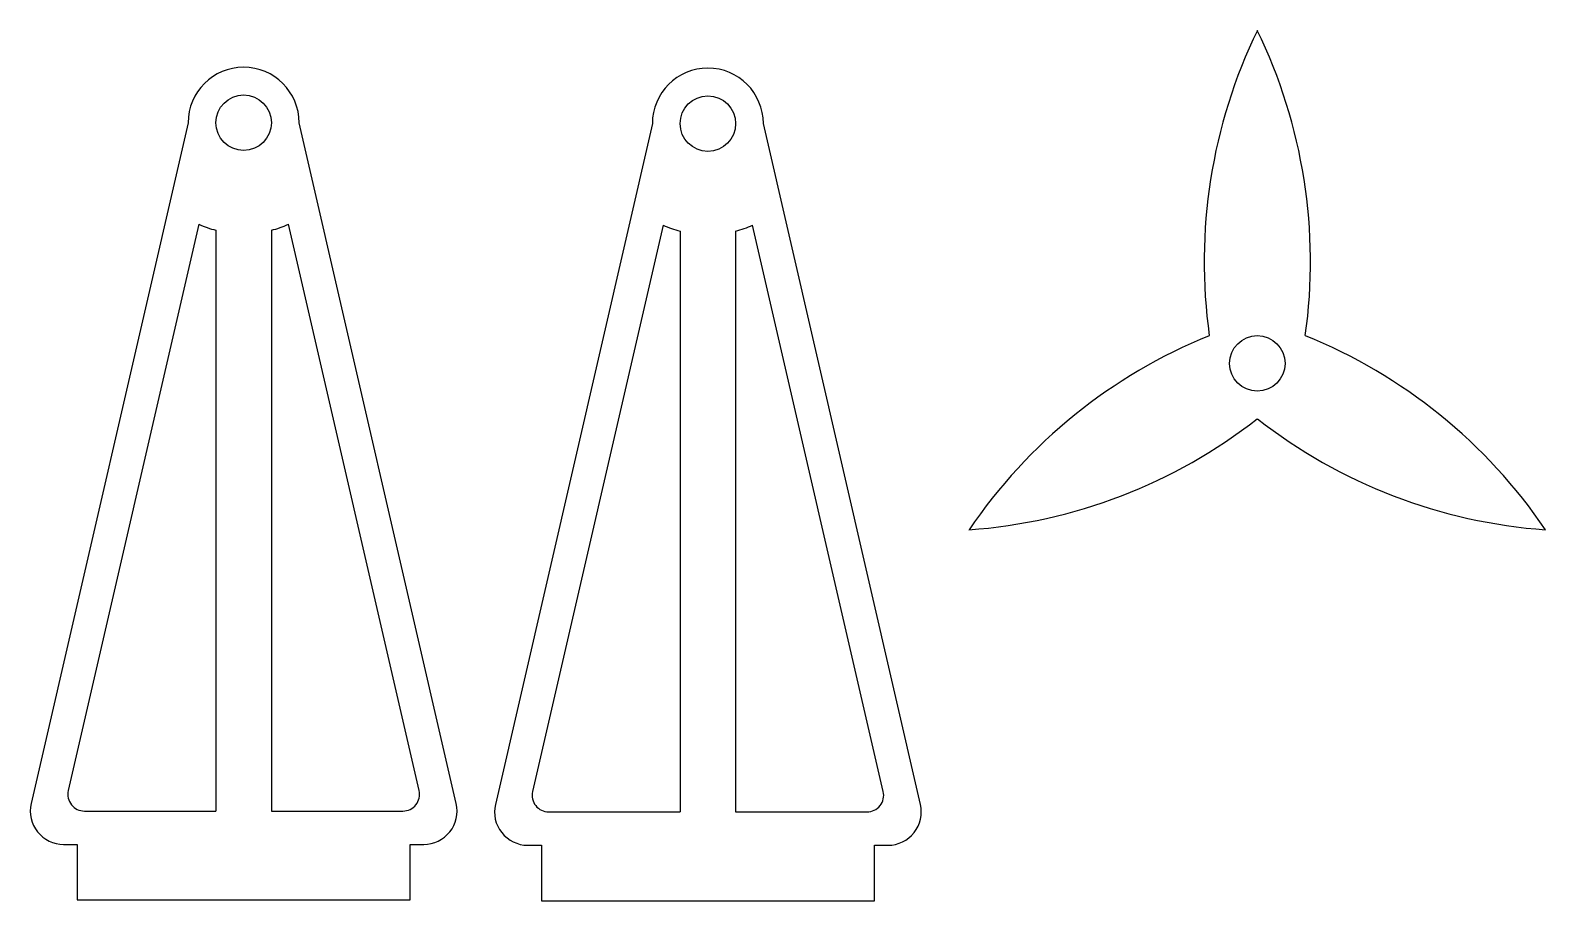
# Model space of a CAD drawing. Header units: millimetres. Extents: x 2470 to 2606, y 1385 to 1464.
import ezdxf

# ---------------------------------------------------------------- set-up
doc = ezdxf.new("R2010")
doc.units = ezdxf.units.MM

msp = doc.modelspace()

# ---------------------------------------------------------------- linework, layer by layer
for points in [[(2484, 1455.32), (2469.85, 1393.99, 0.482314), (2472.78, 1390.32), (2474, 1390.32), (2474, 1385.32)], [(2474, 1385.32), (2504, 1385.32), (2504, 1390.32), (2505.23, 1390.32, 0.482314), (2508.16, 1393.99), (2494, 1455.32)], [(2525.83, 1455.24), (2511.68, 1393.92, 0.482314), (2514.6, 1390.24), (2515.83, 1390.24), (2515.83, 1385.24)], [(2515.83, 1385.24), (2545.83, 1385.24), (2545.83, 1390.24), (2547.06, 1390.24, 0.482314), (2549.98, 1393.92), (2535.83, 1455.24)], [(2484.97, 1446.17), (2473.2, 1395.16, 0.482314), (2474.66, 1393.32), (2477, 1393.32)], [(2501, 1393.32), (2503.35, 1393.32, 0.482314), (2504.81, 1395.16), (2493.04, 1446.17)], [(2526.8, 1446.09), (2515.03, 1395.08, 0.482314), (2516.49, 1393.24), (2518.83, 1393.24)], [(2542.83, 1393.24), (2545.17, 1393.24, 0.482314), (2546.64, 1395.08), (2534.86, 1446.09)]]:
    msp.add_lwpolyline(points, format="xyb")
for points in [[(2486.5, 1445.64), (2486.5, 1393.32)], [(2491.5, 1445.64), (2491.5, 1393.32)], [(2528.33, 1445.56), (2528.33, 1393.24)], [(2533.33, 1445.56), (2533.33, 1393.24)], [(2477, 1393.32), (2486.5, 1393.32)], [(2491.5, 1393.32), (2501, 1393.32)], [(2518.83, 1393.24), (2528.33, 1393.24)], [(2533.33, 1393.24), (2542.83, 1393.24)]]:
    msp.add_lwpolyline(points)
for centre in [(2489, 1455.32), (2530.83, 1455.24), (2580.34, 1433.64)]:
    msp.add_circle(centre, 2.5)
for centre, radius, start, end in [((2623.33, 1442.78), 47.78, 154.116, 187.9874), ((2537.35, 1442.78), 47.78, 352.0126, 25.884), ((2489, 1455.32), 5, 0, 180), ((2530.83, 1455.24), 5, 0, 180), ((2489, 1455.32), 10, 246.2162, 255.5225), ((2489, 1455.32), 10, 284.4775, 293.7838), ((2530.83, 1455.24), 10, 246.2162, 255.5225), ((2530.83, 1455.24), 10, 284.4775, 293.7838), ((2593.92, 1391.84), 47.78, 112.0126, 145.884), ((2566.76, 1391.84), 47.78, 34.116, 67.9874), ((2550.93, 1466.31), 47.78, 274.116, 307.9874), ((2609.75, 1466.31), 47.78, 232.0126, 265.884)]:
    msp.add_arc(centre, radius, start, end)

doc.saveas('drawing.dxf')
